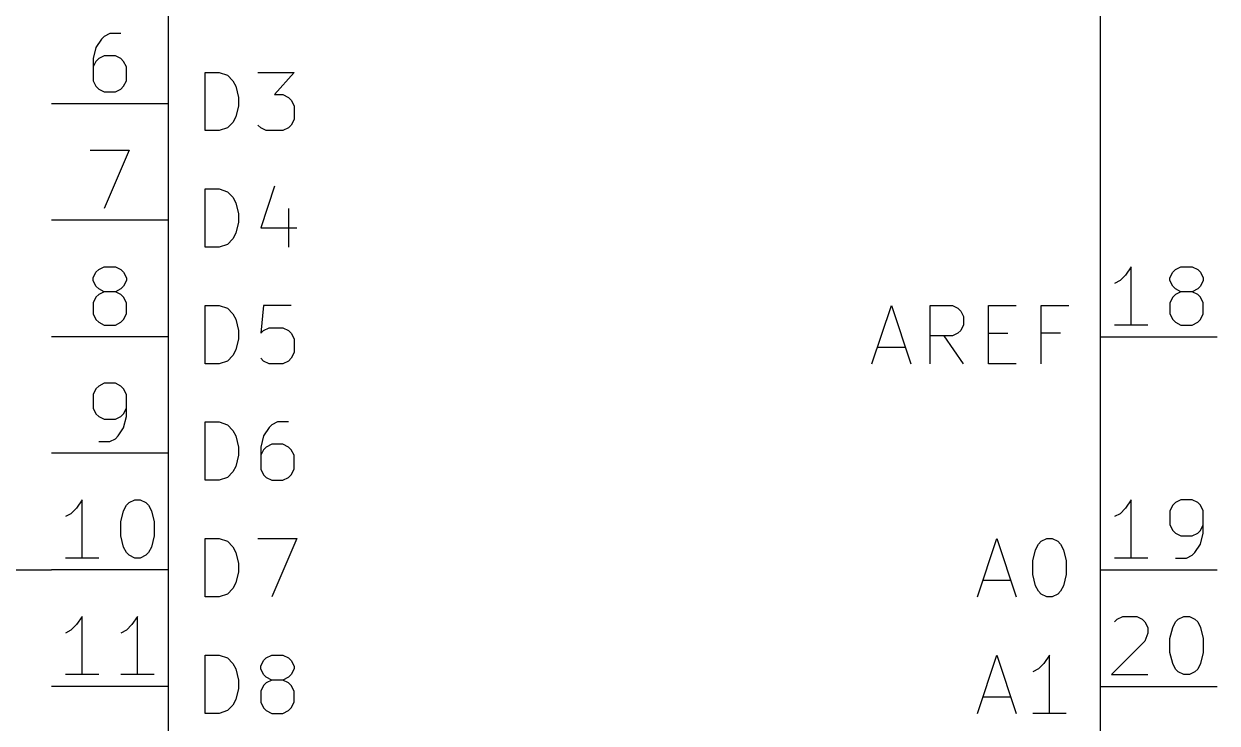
# Model space of a CAD drawing. Extents: x 1.98 to 6.72, y -5.17 to -0.82.
# Drawn here: x 5.376 to 6.4, y -3.982 to -3.382 of the extents above; entities that cross this region are included whole.
import ezdxf

# ---------------------------------------------------------------- set-up
doc = ezdxf.new("R2010")
doc.units = 0
doc.header["$MEASUREMENT"] = 0
for name, color, linetype in [('CYAN2', 4, 'CONTINUOUS'), ('GREEN3', 91, 'CONTINUOUS'), ('LYELLOW', 51, 'CONTINUOUS'), ('RED2', 1, 'CONTINUOUS'), ('RED3', 11, 'CONTINUOUS')]:
    doc.layers.add(name, color=color, linetype=linetype)

msp = doc.modelspace()

# ---------------------------------------------------------------- linework, layer by layer
at = {"layer": 'CYAN2', "linetype": 'CONTINUOUS'}
for p, q in [((5.5319, -3.4731), (5.5319, -3.4231)), ((5.5319, -3.4231), (5.5438, -3.4231)), ((5.5319, -3.4731), (5.5319, -3.4231)), ((5.5319, -3.4231), (5.5438, -3.4231)), ((5.5438, -3.4231), (5.5509, -3.4255)), ((5.5438, -3.4231), (5.5509, -3.4255)), ((5.5509, -3.4255), (5.5557, -3.4303)), ((5.5509, -3.4255), (5.5557, -3.4303)), ((5.5771, -3.4231), (5.6081, -3.4231)), ((5.5771, -3.4231), (5.6081, -3.4231)), ((5.6081, -3.4231), (5.5914, -3.4422)), ((5.6081, -3.4231), (5.5914, -3.4422)), ((5.5557, -3.4303), (5.5581, -3.435)), ((5.5557, -3.4303), (5.5581, -3.435)), ((5.5581, -3.435), (5.5605, -3.4446)), ((5.5581, -3.435), (5.5605, -3.4446)), ((5.5605, -3.4446), (5.5605, -3.4517)), ((5.5605, -3.4446), (5.5605, -3.4517)), ((5.5914, -3.4422), (5.5986, -3.4422)), ((5.5914, -3.4422), (5.5986, -3.4422)), ((5.5986, -3.4422), (5.6033, -3.4446)), ((5.5986, -3.4422), (5.6033, -3.4446)), ((5.6033, -3.4446), (5.6057, -3.4469)), ((5.6033, -3.4446), (5.6057, -3.4469)), ((5.6057, -3.4469), (5.6081, -3.4517)), ((5.6057, -3.4469), (5.6081, -3.4517)), ((5.5605, -3.4517), (5.5581, -3.4612)), ((5.5605, -3.4517), (5.5581, -3.4612)), ((5.6081, -3.4517), (5.6081, -3.4636)), ((5.6081, -3.4517), (5.6081, -3.4636)), ((5.5557, -3.466), (5.5509, -3.4708)), ((5.5557, -3.466), (5.5509, -3.4708)), ((5.5581, -3.4612), (5.5557, -3.466)), ((5.5581, -3.4612), (5.5557, -3.466)), ((5.5795, -3.4708), (5.5771, -3.4684)), ((5.5795, -3.4708), (5.5771, -3.4684)), ((5.6057, -3.4684), (5.6033, -3.4708)), ((5.6057, -3.4684), (5.6033, -3.4708)), ((5.6081, -3.4636), (5.6057, -3.4684)), ((5.6081, -3.4636), (5.6057, -3.4684)), ((5.5438, -3.4731), (5.5319, -3.4731)), ((5.5438, -3.4731), (5.5319, -3.4731)), ((5.5509, -3.4708), (5.5438, -3.4731)), ((5.5509, -3.4708), (5.5438, -3.4731)), ((5.5843, -3.4731), (5.5795, -3.4708)), ((5.5843, -3.4731), (5.5795, -3.4708)), ((5.5986, -3.4731), (5.5843, -3.4731)), ((5.5986, -3.4731), (5.5843, -3.4731)), ((5.6033, -3.4708), (5.5986, -3.4731)), ((5.6033, -3.4708), (5.5986, -3.4731)), ((5.5914, -3.5208), (5.5795, -3.5565)), ((5.5914, -3.5208), (5.5795, -3.5565)), ((5.5319, -3.5731), (5.5319, -3.5231)), ((5.5319, -3.5231), (5.5438, -3.5231)), ((5.5319, -3.5731), (5.5319, -3.5231)), ((5.5319, -3.5231), (5.5438, -3.5231)), ((5.5438, -3.5231), (5.5509, -3.5255)), ((5.5438, -3.5231), (5.5509, -3.5255)), ((5.5509, -3.5255), (5.5557, -3.5303)), ((5.5509, -3.5255), (5.5557, -3.5303)), ((5.5557, -3.5303), (5.5581, -3.535)), ((5.5557, -3.5303), (5.5581, -3.535)), ((5.5581, -3.535), (5.5605, -3.5446)), ((5.5581, -3.535), (5.5605, -3.5446)), ((5.6033, -3.5398), (5.6033, -3.5731)), ((5.6033, -3.5398), (5.6033, -3.5731)), ((5.5605, -3.5517), (5.5581, -3.5612)), ((5.5605, -3.5517), (5.5581, -3.5612)), ((5.5605, -3.5446), (5.5605, -3.5517)), ((5.5605, -3.5446), (5.5605, -3.5517)), ((5.5581, -3.5612), (5.5557, -3.566)), ((5.5581, -3.5612), (5.5557, -3.566)), ((5.5795, -3.5565), (5.6105, -3.5565)), ((5.5795, -3.5565), (5.6105, -3.5565)), ((5.5509, -3.5708), (5.5438, -3.5731)), ((5.5509, -3.5708), (5.5438, -3.5731)), ((5.5557, -3.566), (5.5509, -3.5708)), ((5.5557, -3.566), (5.5509, -3.5708)), ((5.5438, -3.5731), (5.5319, -3.5731)), ((5.5438, -3.5731), (5.5319, -3.5731)), ((5.5319, -3.6731), (5.5319, -3.6231)), ((5.5319, -3.6231), (5.5438, -3.6231)), ((5.5319, -3.6731), (5.5319, -3.6231)), ((5.5319, -3.6231), (5.5438, -3.6231)), ((5.5438, -3.6231), (5.5509, -3.6255)), ((5.5438, -3.6231), (5.5509, -3.6255)), ((5.5819, -3.6231), (5.5795, -3.6469)), ((5.5819, -3.6231), (5.5795, -3.6469)), ((5.6057, -3.6231), (5.5819, -3.6231)), ((5.6057, -3.6231), (5.5819, -3.6231)), ((6.1038, -3.6731), (6.1205, -3.6231)), ((6.1038, -3.6731), (6.1205, -3.6231)), ((6.1205, -3.6231), (6.1371, -3.6731)), ((6.1205, -3.6231), (6.1371, -3.6731)), ((6.1538, -3.6731), (6.1538, -3.6231)), ((6.1538, -3.6231), (6.1729, -3.6231)), ((6.1538, -3.6731), (6.1538, -3.6231)), ((6.1538, -3.6231), (6.1729, -3.6231)), ((6.1729, -3.6231), (6.1776, -3.6255)), ((6.1729, -3.6231), (6.1776, -3.6255)), ((6.2038, -3.6731), (6.2038, -3.6231)), ((6.2038, -3.6231), (6.2276, -3.6231)), ((6.2038, -3.6731), (6.2038, -3.6231)), ((6.2038, -3.6231), (6.2276, -3.6231)), ((6.249, -3.6731), (6.249, -3.6231)), ((6.249, -3.6231), (6.2729, -3.6231)), ((6.249, -3.6731), (6.249, -3.6231)), ((6.249, -3.6231), (6.2729, -3.6231)), ((5.5509, -3.6255), (5.5557, -3.6303)), ((5.5509, -3.6255), (5.5557, -3.6303)), ((5.5557, -3.6303), (5.5581, -3.635)), ((5.5557, -3.6303), (5.5581, -3.635)), ((6.1776, -3.6255), (6.18, -3.6279)), ((6.1776, -3.6255), (6.18, -3.6279)), ((6.18, -3.6279), (6.1824, -3.6327)), ((6.18, -3.6279), (6.1824, -3.6327)), ((6.1824, -3.6327), (6.1824, -3.6398)), ((6.1824, -3.6327), (6.1824, -3.6398)), ((5.5581, -3.635), (5.5605, -3.6446)), ((5.5581, -3.635), (5.5605, -3.6446)), ((5.5819, -3.6446), (5.5867, -3.6422)), ((5.5819, -3.6446), (5.5867, -3.6422)), ((5.5867, -3.6422), (5.5986, -3.6422)), ((5.5867, -3.6422), (5.5986, -3.6422)), ((5.5986, -3.6422), (5.6033, -3.6446)), ((5.5986, -3.6422), (5.6033, -3.6446)), ((6.1824, -3.6398), (6.18, -3.6446)), ((6.1824, -3.6398), (6.18, -3.6446)), ((5.5605, -3.6517), (5.5581, -3.6612)), ((5.5605, -3.6517), (5.5581, -3.6612)), ((5.5605, -3.6446), (5.5605, -3.6517)), ((5.5605, -3.6446), (5.5605, -3.6517)), ((5.5795, -3.6469), (5.5819, -3.6446)), ((5.5795, -3.6469), (5.5819, -3.6446)), ((5.6033, -3.6446), (5.6057, -3.6469)), ((5.6033, -3.6446), (5.6057, -3.6469)), ((5.6057, -3.6469), (5.6081, -3.6517)), ((5.6057, -3.6469), (5.6081, -3.6517)), ((5.6081, -3.6517), (5.6081, -3.6636)), ((5.6081, -3.6517), (5.6081, -3.6636)), ((6.1729, -3.6493), (6.1538, -3.6493)), ((6.1729, -3.6493), (6.1538, -3.6493)), ((6.1824, -3.6731), (6.1657, -3.6493)), ((6.1824, -3.6731), (6.1657, -3.6493)), ((6.1776, -3.6469), (6.1729, -3.6493)), ((6.1776, -3.6469), (6.1729, -3.6493)), ((6.18, -3.6446), (6.1776, -3.6469)), ((6.18, -3.6446), (6.1776, -3.6469)), ((6.2038, -3.6469), (6.2205, -3.6469)), ((6.2038, -3.6469), (6.2205, -3.6469)), ((6.2657, -3.6469), (6.249, -3.6469)), ((6.2657, -3.6469), (6.249, -3.6469)), ((5.5581, -3.6612), (5.5557, -3.666)), ((5.5581, -3.6612), (5.5557, -3.666)), ((5.6081, -3.6636), (5.6057, -3.6684)), ((5.6081, -3.6636), (5.6057, -3.6684)), ((6.1086, -3.6588), (6.1324, -3.6588)), ((6.1086, -3.6588), (6.1324, -3.6588)), ((5.5438, -3.6731), (5.5319, -3.6731)), ((5.5438, -3.6731), (5.5319, -3.6731)), ((5.5509, -3.6708), (5.5438, -3.6731)), ((5.5509, -3.6708), (5.5438, -3.6731)), ((5.5557, -3.666), (5.5509, -3.6708)), ((5.5557, -3.666), (5.5509, -3.6708)), ((5.5819, -3.6708), (5.5795, -3.6684)), ((5.5819, -3.6708), (5.5795, -3.6684)), ((5.5867, -3.6731), (5.5819, -3.6708)), ((5.5867, -3.6731), (5.5819, -3.6708)), ((5.5986, -3.6731), (5.5867, -3.6731)), ((5.5986, -3.6731), (5.5867, -3.6731)), ((5.6033, -3.6708), (5.5986, -3.6731)), ((5.6033, -3.6708), (5.5986, -3.6731)), ((5.6057, -3.6684), (5.6033, -3.6708)), ((5.6057, -3.6684), (5.6033, -3.6708)), ((6.2276, -3.6731), (6.2038, -3.6731)), ((6.2276, -3.6731), (6.2038, -3.6731)), ((5.5319, -3.7731), (5.5319, -3.7231)), ((5.5319, -3.7231), (5.5438, -3.7231)), ((5.5319, -3.7731), (5.5319, -3.7231)), ((5.5319, -3.7231), (5.5438, -3.7231)), ((5.5438, -3.7231), (5.5509, -3.7255)), ((5.5438, -3.7231), (5.5509, -3.7255)), ((5.5509, -3.7255), (5.5557, -3.7303)), ((5.5509, -3.7255), (5.5557, -3.7303)), ((5.589, -3.7255), (5.5867, -3.7279)), ((5.589, -3.7255), (5.5867, -3.7279)), ((5.5938, -3.7231), (5.589, -3.7255)), ((5.5938, -3.7231), (5.589, -3.7255)), ((5.6033, -3.7231), (5.5938, -3.7231)), ((5.6033, -3.7231), (5.5938, -3.7231)), ((5.5557, -3.7303), (5.5581, -3.735)), ((5.5557, -3.7303), (5.5581, -3.735)), ((5.5581, -3.735), (5.5605, -3.7446)), ((5.5581, -3.735), (5.5605, -3.7446)), ((5.5819, -3.735), (5.5795, -3.7446)), ((5.5819, -3.735), (5.5795, -3.7446)), ((5.5867, -3.7279), (5.5819, -3.735)), ((5.5867, -3.7279), (5.5819, -3.735)), ((5.5605, -3.7446), (5.5605, -3.7517)), ((5.5605, -3.7446), (5.5605, -3.7517)), ((5.5795, -3.7446), (5.5795, -3.7636)), ((5.5795, -3.7446), (5.5795, -3.7636)), ((5.5843, -3.7446), (5.5819, -3.7469)), ((5.5843, -3.7446), (5.5819, -3.7469)), ((5.589, -3.7422), (5.5843, -3.7446)), ((5.589, -3.7422), (5.5843, -3.7446)), ((5.5986, -3.7422), (5.589, -3.7422)), ((5.5986, -3.7422), (5.589, -3.7422)), ((5.6033, -3.7446), (5.5986, -3.7422)), ((5.6033, -3.7446), (5.5986, -3.7422)), ((5.6057, -3.7469), (5.6033, -3.7446)), ((5.6057, -3.7469), (5.6033, -3.7446)), ((5.5605, -3.7517), (5.5581, -3.7612)), ((5.5605, -3.7517), (5.5581, -3.7612)), ((5.5819, -3.7469), (5.5795, -3.7517)), ((5.5819, -3.7469), (5.5795, -3.7517)), ((5.6081, -3.7517), (5.6057, -3.7469)), ((5.6081, -3.7517), (5.6057, -3.7469)), ((5.6081, -3.7636), (5.6081, -3.7517)), ((5.6081, -3.7636), (5.6081, -3.7517)), ((5.5557, -3.766), (5.5509, -3.7708)), ((5.5557, -3.766), (5.5509, -3.7708)), ((5.5581, -3.7612), (5.5557, -3.766)), ((5.5581, -3.7612), (5.5557, -3.766)), ((5.5795, -3.7636), (5.5819, -3.7684)), ((5.5795, -3.7636), (5.5819, -3.7684)), ((5.6057, -3.7684), (5.6081, -3.7636)), ((5.6057, -3.7684), (5.6081, -3.7636)), ((5.5438, -3.7731), (5.5319, -3.7731)), ((5.5438, -3.7731), (5.5319, -3.7731)), ((5.5509, -3.7708), (5.5438, -3.7731)), ((5.5509, -3.7708), (5.5438, -3.7731)), ((5.5819, -3.7684), (5.5843, -3.7708)), ((5.5819, -3.7684), (5.5843, -3.7708)), ((5.5843, -3.7708), (5.589, -3.7731)), ((5.5843, -3.7708), (5.589, -3.7731)), ((5.589, -3.7731), (5.5986, -3.7731)), ((5.589, -3.7731), (5.5986, -3.7731)), ((5.5986, -3.7731), (5.6033, -3.7708)), ((5.5986, -3.7731), (5.6033, -3.7708)), ((5.6033, -3.7708), (5.6057, -3.7684)), ((5.6033, -3.7708), (5.6057, -3.7684)), ((5.5319, -3.8731), (5.5319, -3.8231)), ((5.5319, -3.8231), (5.5438, -3.8231)), ((5.5319, -3.8731), (5.5319, -3.8231)), ((5.5319, -3.8231), (5.5438, -3.8231)), ((5.5438, -3.8231), (5.5509, -3.8255)), ((5.5438, -3.8231), (5.5509, -3.8255)), ((5.5509, -3.8255), (5.5557, -3.8303)), ((5.5509, -3.8255), (5.5557, -3.8303)), ((5.5771, -3.8231), (5.6105, -3.8231)), ((5.5771, -3.8231), (5.6105, -3.8231)), ((5.6105, -3.8231), (5.589, -3.8731)), ((5.6105, -3.8231), (5.589, -3.8731)), ((6.1943, -3.8731), (6.2109, -3.8231)), ((6.1943, -3.8731), (6.2109, -3.8231)), ((6.2109, -3.8231), (6.2276, -3.8731)), ((6.2109, -3.8231), (6.2276, -3.8731)), ((6.2443, -3.8327), (6.2467, -3.8279)), ((6.2443, -3.8327), (6.2467, -3.8279)), ((6.2467, -3.8279), (6.249, -3.8255)), ((6.2467, -3.8279), (6.249, -3.8255)), ((6.249, -3.8255), (6.2538, -3.8231)), ((6.249, -3.8255), (6.2538, -3.8231)), ((6.2538, -3.8231), (6.2586, -3.8231)), ((6.2538, -3.8231), (6.2586, -3.8231)), ((6.2586, -3.8231), (6.2633, -3.8255)), ((6.2586, -3.8231), (6.2633, -3.8255)), ((6.2633, -3.8255), (6.2657, -3.8279)), ((6.2633, -3.8255), (6.2657, -3.8279)), ((6.2657, -3.8279), (6.2681, -3.8327)), ((6.2657, -3.8279), (6.2681, -3.8327)), ((5.5557, -3.8303), (5.5581, -3.835)), ((5.5557, -3.8303), (5.5581, -3.835)), ((5.5581, -3.835), (5.5605, -3.8446)), ((5.5581, -3.835), (5.5605, -3.8446)), ((6.2419, -3.8422), (6.2443, -3.8327)), ((6.2419, -3.8422), (6.2443, -3.8327)), ((6.2681, -3.8327), (6.2705, -3.8422)), ((6.2681, -3.8327), (6.2705, -3.8422)), ((5.5605, -3.8446), (5.5605, -3.8517)), ((5.5605, -3.8446), (5.5605, -3.8517)), ((6.2419, -3.8541), (6.2419, -3.8422)), ((6.2419, -3.8541), (6.2419, -3.8422)), ((6.2705, -3.8422), (6.2705, -3.8541)), ((6.2705, -3.8422), (6.2705, -3.8541)), ((5.5605, -3.8517), (5.5581, -3.8612)), ((5.5605, -3.8517), (5.5581, -3.8612)), ((6.199, -3.8588), (6.2229, -3.8588)), ((6.199, -3.8588), (6.2229, -3.8588)), ((6.2443, -3.8636), (6.2419, -3.8541)), ((6.2443, -3.8636), (6.2419, -3.8541)), ((6.2705, -3.8541), (6.2681, -3.8636)), ((6.2705, -3.8541), (6.2681, -3.8636)), ((5.5557, -3.866), (5.5509, -3.8708)), ((5.5557, -3.866), (5.5509, -3.8708)), ((5.5581, -3.8612), (5.5557, -3.866)), ((5.5581, -3.8612), (5.5557, -3.866)), ((6.2467, -3.8684), (6.2443, -3.8636)), ((6.2467, -3.8684), (6.2443, -3.8636)), ((6.249, -3.8708), (6.2467, -3.8684)), ((6.249, -3.8708), (6.2467, -3.8684)), ((6.2657, -3.8684), (6.2633, -3.8708)), ((6.2657, -3.8684), (6.2633, -3.8708)), ((6.2681, -3.8636), (6.2657, -3.8684)), ((6.2681, -3.8636), (6.2657, -3.8684)), ((5.5438, -3.8731), (5.5319, -3.8731)), ((5.5438, -3.8731), (5.5319, -3.8731)), ((5.5509, -3.8708), (5.5438, -3.8731)), ((5.5509, -3.8708), (5.5438, -3.8731)), ((6.2538, -3.8731), (6.249, -3.8708)), ((6.2538, -3.8731), (6.249, -3.8708)), ((6.2586, -3.8731), (6.2538, -3.8731)), ((6.2586, -3.8731), (6.2538, -3.8731)), ((6.2633, -3.8708), (6.2586, -3.8731)), ((6.2633, -3.8708), (6.2586, -3.8731)), ((5.5319, -3.9731), (5.5319, -3.9231)), ((5.5319, -3.9231), (5.5438, -3.9231)), ((5.5319, -3.9731), (5.5319, -3.9231)), ((5.5319, -3.9231), (5.5438, -3.9231)), ((5.5438, -3.9231), (5.5509, -3.9255)), ((5.5438, -3.9231), (5.5509, -3.9255)), ((5.5509, -3.9255), (5.5557, -3.9303)), ((5.5509, -3.9255), (5.5557, -3.9303)), ((5.5557, -3.9303), (5.5581, -3.935)), ((5.5557, -3.9303), (5.5581, -3.935)), ((5.5795, -3.9327), (5.5819, -3.9279)), ((5.5795, -3.9327), (5.5819, -3.9279)), ((5.5819, -3.9279), (5.5843, -3.9255)), ((5.5819, -3.9279), (5.5843, -3.9255)), ((5.5843, -3.9255), (5.589, -3.9231)), ((5.5843, -3.9255), (5.589, -3.9231)), ((5.589, -3.9231), (5.5986, -3.9231)), ((5.589, -3.9231), (5.5986, -3.9231)), ((5.5986, -3.9231), (5.6033, -3.9255)), ((5.5986, -3.9231), (5.6033, -3.9255)), ((5.6033, -3.9255), (5.6057, -3.9279)), ((5.6033, -3.9255), (5.6057, -3.9279)), ((5.6057, -3.9279), (5.6081, -3.9327)), ((5.6057, -3.9279), (5.6081, -3.9327)), ((6.1943, -3.9731), (6.2109, -3.9231)), ((6.1943, -3.9731), (6.2109, -3.9231)), ((6.2109, -3.9231), (6.2276, -3.9731)), ((6.2109, -3.9231), (6.2276, -3.9731)), ((6.2514, -3.9303), (6.2467, -3.935)), ((6.2514, -3.9303), (6.2467, -3.935)), ((6.2562, -3.9231), (6.2514, -3.9303)), ((6.2562, -3.9231), (6.2514, -3.9303)), ((6.2562, -3.9731), (6.2562, -3.9231)), ((6.2562, -3.9731), (6.2562, -3.9231)), ((5.5581, -3.935), (5.5605, -3.9446)), ((5.5581, -3.935), (5.5605, -3.9446)), ((5.5795, -3.935), (5.5795, -3.9327)), ((5.5795, -3.935), (5.5795, -3.9327)), ((5.5819, -3.9398), (5.5795, -3.935)), ((5.5819, -3.9398), (5.5795, -3.935)), ((5.5843, -3.9422), (5.5819, -3.9398)), ((5.5843, -3.9422), (5.5819, -3.9398)), ((5.6057, -3.9398), (5.6033, -3.9422)), ((5.6057, -3.9398), (5.6033, -3.9422)), ((5.6081, -3.935), (5.6057, -3.9398)), ((5.6081, -3.935), (5.6057, -3.9398)), ((5.6081, -3.9327), (5.6081, -3.935)), ((5.6081, -3.9327), (5.6081, -3.935)), ((6.2467, -3.935), (6.2419, -3.9374)), ((6.2467, -3.935), (6.2419, -3.9374)), ((5.5605, -3.9446), (5.5605, -3.9517)), ((5.5605, -3.9446), (5.5605, -3.9517)), ((5.5819, -3.9493), (5.5795, -3.9541)), ((5.5819, -3.9493), (5.5795, -3.9541)), ((5.5843, -3.9469), (5.5819, -3.9493)), ((5.5843, -3.9469), (5.5819, -3.9493)), ((5.589, -3.9446), (5.5843, -3.9422)), ((5.589, -3.9446), (5.5843, -3.9422)), ((5.589, -3.9446), (5.5843, -3.9469)), ((5.589, -3.9446), (5.5843, -3.9469)), ((5.5986, -3.9446), (5.589, -3.9446)), ((5.5986, -3.9446), (5.589, -3.9446)), ((5.6033, -3.9422), (5.5986, -3.9446)), ((5.6033, -3.9422), (5.5986, -3.9446)), ((5.6033, -3.9469), (5.5986, -3.9446)), ((5.6033, -3.9469), (5.5986, -3.9446)), ((5.6057, -3.9493), (5.6033, -3.9469)), ((5.6057, -3.9493), (5.6033, -3.9469)), ((5.6081, -3.9541), (5.6057, -3.9493)), ((5.6081, -3.9541), (5.6057, -3.9493)), ((5.5581, -3.9612), (5.5557, -3.966)), ((5.5581, -3.9612), (5.5557, -3.966)), ((5.5605, -3.9517), (5.5581, -3.9612)), ((5.5605, -3.9517), (5.5581, -3.9612)), ((5.5795, -3.9541), (5.5795, -3.9636)), ((5.5795, -3.9541), (5.5795, -3.9636)), ((5.6081, -3.9636), (5.6081, -3.9541)), ((5.6081, -3.9636), (5.6081, -3.9541)), ((6.199, -3.9588), (6.2229, -3.9588)), ((6.199, -3.9588), (6.2229, -3.9588)), ((5.5509, -3.9708), (5.5438, -3.9731)), ((5.5509, -3.9708), (5.5438, -3.9731)), ((5.5557, -3.966), (5.5509, -3.9708)), ((5.5557, -3.966), (5.5509, -3.9708)), ((5.5795, -3.9636), (5.5819, -3.9684)), ((5.5795, -3.9636), (5.5819, -3.9684)), ((5.5819, -3.9684), (5.5843, -3.9708)), ((5.5819, -3.9684), (5.5843, -3.9708)), ((5.5843, -3.9708), (5.589, -3.9731)), ((5.5843, -3.9708), (5.589, -3.9731)), ((5.5986, -3.9731), (5.6033, -3.9708)), ((5.5986, -3.9731), (5.6033, -3.9708)), ((5.6033, -3.9708), (5.6057, -3.9684)), ((5.6033, -3.9708), (5.6057, -3.9684)), ((5.6057, -3.9684), (5.6081, -3.9636)), ((5.6057, -3.9684), (5.6081, -3.9636)), ((5.5438, -3.9731), (5.5319, -3.9731)), ((5.5438, -3.9731), (5.5319, -3.9731)), ((5.589, -3.9731), (5.5986, -3.9731)), ((5.589, -3.9731), (5.5986, -3.9731)), ((6.2705, -3.9731), (6.2419, -3.9731)), ((6.2705, -3.9731), (6.2419, -3.9731))]:
    msp.add_line(p, q, dxfattribs=at)
at = {"layer": 'GREEN3', "linetype": 'CONTINUOUS'}
msp.add_line((4.65, -3.85), (5.4, -3.85), dxfattribs=at)
at = {"layer": 'LYELLOW', "linetype": 'CONTINUOUS'}
for p, q in [((5.5, -2.95), (5.5, -4.75)), ((6.3, -4.75), (6.3, -2.95))]:
    msp.add_line(p, q, dxfattribs=at)
at = {"layer": 'RED2', "linetype": 'CONTINUOUS'}
for p, q in [((5.5, -2.95), (5.5, -4.75)), ((6.3, -4.75), (6.3, -2.95)), ((5.5, -3.45), (5.4, -3.45)), ((5.5, -3.45), (5.4, -3.45)), ((5.5, -3.55), (5.4, -3.55)), ((5.5, -3.55), (5.4, -3.55)), ((5.5, -3.65), (5.4, -3.65)), ((5.5, -3.65), (5.4, -3.65)), ((6.3, -3.65), (6.4, -3.65)), ((6.3, -3.65), (6.4, -3.65)), ((5.5, -3.75), (5.4, -3.75)), ((5.5, -3.75), (5.4, -3.75)), ((5.5, -3.85), (5.4, -3.85)), ((5.5, -3.85), (5.4, -3.85)), ((6.3, -3.85), (6.4, -3.85)), ((6.3, -3.85), (6.4, -3.85)), ((5.5, -3.95), (5.4, -3.95)), ((5.5, -3.95), (5.4, -3.95)), ((6.3, -3.95), (6.4, -3.95)), ((6.3, -3.95), (6.4, -3.95))]:
    msp.add_line(p, q, dxfattribs=at)
at = {"layer": 'RED3', "linetype": 'CONTINUOUS'}
for p, q in [((5.4429, -3.3946), (5.4381, -3.4018)), ((5.4429, -3.3946), (5.4381, -3.4018)), ((5.4452, -3.3923), (5.4429, -3.3946)), ((5.4452, -3.3923), (5.4429, -3.3946)), ((5.45, -3.3899), (5.4452, -3.3923)), ((5.45, -3.3899), (5.4452, -3.3923)), ((5.4595, -3.3899), (5.45, -3.3899)), ((5.4595, -3.3899), (5.45, -3.3899)), ((5.4381, -3.4018), (5.4357, -3.4113)), ((5.4381, -3.4018), (5.4357, -3.4113)), ((5.4357, -3.4113), (5.4357, -3.4304)), ((5.4357, -3.4113), (5.4357, -3.4304)), ((5.4381, -3.4137), (5.4357, -3.4184)), ((5.4381, -3.4137), (5.4357, -3.4184)), ((5.4405, -3.4113), (5.4381, -3.4137)), ((5.4405, -3.4113), (5.4381, -3.4137)), ((5.4452, -3.4089), (5.4405, -3.4113)), ((5.4452, -3.4089), (5.4405, -3.4113)), ((5.4548, -3.4089), (5.4452, -3.4089)), ((5.4548, -3.4089), (5.4452, -3.4089)), ((5.4595, -3.4113), (5.4548, -3.4089)), ((5.4595, -3.4113), (5.4548, -3.4089)), ((5.4619, -3.4137), (5.4595, -3.4113)), ((5.4619, -3.4137), (5.4595, -3.4113)), ((5.4643, -3.4184), (5.4619, -3.4137)), ((5.4643, -3.4184), (5.4619, -3.4137)), ((5.4643, -3.4304), (5.4643, -3.4184)), ((5.4643, -3.4304), (5.4643, -3.4184)), ((5.4357, -3.4304), (5.4381, -3.4351)), ((5.4357, -3.4304), (5.4381, -3.4351)), ((5.4381, -3.4351), (5.4405, -3.4375)), ((5.4381, -3.4351), (5.4405, -3.4375)), ((5.4405, -3.4375), (5.4452, -3.4399)), ((5.4405, -3.4375), (5.4452, -3.4399)), ((5.4548, -3.4399), (5.4595, -3.4375)), ((5.4548, -3.4399), (5.4595, -3.4375)), ((5.4595, -3.4375), (5.4619, -3.4351)), ((5.4595, -3.4375), (5.4619, -3.4351)), ((5.4619, -3.4351), (5.4643, -3.4304)), ((5.4619, -3.4351), (5.4643, -3.4304)), ((5.4452, -3.4399), (5.4548, -3.4399)), ((5.4452, -3.4399), (5.4548, -3.4399)), ((5.4333, -3.4899), (5.4667, -3.4899)), ((5.4333, -3.4899), (5.4667, -3.4899)), ((5.4667, -3.4899), (5.4452, -3.5399)), ((5.4667, -3.4899), (5.4452, -3.5399)), ((5.4381, -3.5946), (5.4405, -3.5923)), ((5.4381, -3.5946), (5.4405, -3.5923)), ((5.4405, -3.5923), (5.4452, -3.5899)), ((5.4405, -3.5923), (5.4452, -3.5899)), ((5.4452, -3.5899), (5.4548, -3.5899)), ((5.4452, -3.5899), (5.4548, -3.5899)), ((5.4548, -3.5899), (5.4595, -3.5923)), ((5.4548, -3.5899), (5.4595, -3.5923)), ((5.4595, -3.5923), (5.4619, -3.5946)), ((5.4595, -3.5923), (5.4619, -3.5946)), ((6.3262, -3.5899), (6.3214, -3.597)), ((6.3262, -3.5899), (6.3214, -3.597)), ((6.3262, -3.6399), (6.3262, -3.5899)), ((6.3262, -3.6399), (6.3262, -3.5899)), ((6.3619, -3.5946), (6.3643, -3.5923)), ((6.3619, -3.5946), (6.3643, -3.5923)), ((6.3643, -3.5923), (6.369, -3.5899)), ((6.3643, -3.5923), (6.369, -3.5899)), ((6.369, -3.5899), (6.3786, -3.5899)), ((6.369, -3.5899), (6.3786, -3.5899)), ((6.3786, -3.5899), (6.3833, -3.5923)), ((6.3786, -3.5899), (6.3833, -3.5923)), ((6.3833, -3.5923), (6.3857, -3.5946)), ((6.3833, -3.5923), (6.3857, -3.5946)), ((5.4357, -3.5994), (5.4381, -3.5946)), ((5.4357, -3.5994), (5.4381, -3.5946)), ((5.4357, -3.6018), (5.4357, -3.5994)), ((5.4357, -3.6018), (5.4357, -3.5994)), ((5.4381, -3.6065), (5.4357, -3.6018)), ((5.4381, -3.6065), (5.4357, -3.6018)), ((5.4619, -3.5946), (5.4643, -3.5994)), ((5.4619, -3.5946), (5.4643, -3.5994)), ((5.4643, -3.6018), (5.4619, -3.6065)), ((5.4643, -3.6018), (5.4619, -3.6065)), ((5.4643, -3.5994), (5.4643, -3.6018)), ((5.4643, -3.5994), (5.4643, -3.6018)), ((6.3167, -3.6018), (6.3119, -3.6042)), ((6.3167, -3.6018), (6.3119, -3.6042)), ((6.3214, -3.597), (6.3167, -3.6018)), ((6.3214, -3.597), (6.3167, -3.6018)), ((6.3595, -3.5994), (6.3619, -3.5946)), ((6.3595, -3.5994), (6.3619, -3.5946)), ((6.3595, -3.6018), (6.3595, -3.5994)), ((6.3595, -3.6018), (6.3595, -3.5994)), ((6.3619, -3.6065), (6.3595, -3.6018)), ((6.3619, -3.6065), (6.3595, -3.6018)), ((6.3857, -3.5946), (6.3881, -3.5994)), ((6.3857, -3.5946), (6.3881, -3.5994)), ((6.3881, -3.6018), (6.3857, -3.6065)), ((6.3881, -3.6018), (6.3857, -3.6065)), ((6.3881, -3.5994), (6.3881, -3.6018)), ((6.3881, -3.5994), (6.3881, -3.6018)), ((5.4405, -3.6089), (5.4381, -3.6065)), ((5.4405, -3.6089), (5.4381, -3.6065)), ((5.4452, -3.6113), (5.4405, -3.6089)), ((5.4452, -3.6113), (5.4405, -3.6089)), ((5.4452, -3.6113), (5.4405, -3.6137)), ((5.4452, -3.6113), (5.4405, -3.6137)), ((5.4548, -3.6113), (5.4452, -3.6113)), ((5.4548, -3.6113), (5.4452, -3.6113)), ((5.4595, -3.6089), (5.4548, -3.6113)), ((5.4595, -3.6089), (5.4548, -3.6113)), ((5.4595, -3.6137), (5.4548, -3.6113)), ((5.4595, -3.6137), (5.4548, -3.6113)), ((5.4619, -3.6065), (5.4595, -3.6089)), ((5.4619, -3.6065), (5.4595, -3.6089)), ((6.3643, -3.6089), (6.3619, -3.6065)), ((6.3643, -3.6089), (6.3619, -3.6065)), ((6.369, -3.6113), (6.3643, -3.6089)), ((6.369, -3.6113), (6.3643, -3.6089)), ((6.369, -3.6113), (6.3643, -3.6137)), ((6.369, -3.6113), (6.3643, -3.6137)), ((6.3786, -3.6113), (6.369, -3.6113)), ((6.3786, -3.6113), (6.369, -3.6113)), ((6.3833, -3.6089), (6.3786, -3.6113)), ((6.3833, -3.6089), (6.3786, -3.6113)), ((6.3833, -3.6137), (6.3786, -3.6113)), ((6.3833, -3.6137), (6.3786, -3.6113)), ((6.3857, -3.6065), (6.3833, -3.6089)), ((6.3857, -3.6065), (6.3833, -3.6089)), ((5.4381, -3.6161), (5.4357, -3.6208)), ((5.4381, -3.6161), (5.4357, -3.6208)), ((5.4357, -3.6208), (5.4357, -3.6304)), ((5.4357, -3.6208), (5.4357, -3.6304)), ((5.4405, -3.6137), (5.4381, -3.6161)), ((5.4405, -3.6137), (5.4381, -3.6161)), ((5.4619, -3.6161), (5.4595, -3.6137)), ((5.4619, -3.6161), (5.4595, -3.6137)), ((5.4643, -3.6208), (5.4619, -3.6161)), ((5.4643, -3.6208), (5.4619, -3.6161)), ((5.4643, -3.6304), (5.4643, -3.6208)), ((5.4643, -3.6304), (5.4643, -3.6208)), ((6.3619, -3.6161), (6.3595, -3.6208)), ((6.3619, -3.6161), (6.3595, -3.6208)), ((6.3595, -3.6208), (6.3595, -3.6304)), ((6.3595, -3.6208), (6.3595, -3.6304)), ((6.3643, -3.6137), (6.3619, -3.6161)), ((6.3643, -3.6137), (6.3619, -3.6161)), ((6.3857, -3.6161), (6.3833, -3.6137)), ((6.3857, -3.6161), (6.3833, -3.6137)), ((6.3881, -3.6208), (6.3857, -3.6161)), ((6.3881, -3.6208), (6.3857, -3.6161)), ((6.3881, -3.6304), (6.3881, -3.6208)), ((6.3881, -3.6304), (6.3881, -3.6208)), ((5.4357, -3.6304), (5.4381, -3.6351)), ((5.4357, -3.6304), (5.4381, -3.6351)), ((5.4619, -3.6351), (5.4643, -3.6304)), ((5.4619, -3.6351), (5.4643, -3.6304)), ((6.3595, -3.6304), (6.3619, -3.6351)), ((6.3595, -3.6304), (6.3619, -3.6351)), ((6.3857, -3.6351), (6.3881, -3.6304)), ((6.3857, -3.6351), (6.3881, -3.6304)), ((5.4381, -3.6351), (5.4405, -3.6375)), ((5.4381, -3.6351), (5.4405, -3.6375)), ((5.4405, -3.6375), (5.4452, -3.6399)), ((5.4405, -3.6375), (5.4452, -3.6399)), ((5.4452, -3.6399), (5.4548, -3.6399)), ((5.4452, -3.6399), (5.4548, -3.6399)), ((5.4548, -3.6399), (5.4595, -3.6375)), ((5.4548, -3.6399), (5.4595, -3.6375)), ((5.4595, -3.6375), (5.4619, -3.6351)), ((5.4595, -3.6375), (5.4619, -3.6351)), ((6.3405, -3.6399), (6.3119, -3.6399)), ((6.3405, -3.6399), (6.3119, -3.6399)), ((6.3619, -3.6351), (6.3643, -3.6375)), ((6.3619, -3.6351), (6.3643, -3.6375)), ((6.3643, -3.6375), (6.369, -3.6399)), ((6.3643, -3.6375), (6.369, -3.6399)), ((6.369, -3.6399), (6.3786, -3.6399)), ((6.369, -3.6399), (6.3786, -3.6399)), ((6.3786, -3.6399), (6.3833, -3.6375)), ((6.3786, -3.6399), (6.3833, -3.6375)), ((6.3833, -3.6375), (6.3857, -3.6351)), ((6.3833, -3.6375), (6.3857, -3.6351)), ((5.4381, -3.6946), (5.4357, -3.6994)), ((5.4381, -3.6946), (5.4357, -3.6994)), ((5.4405, -3.6923), (5.4381, -3.6946)), ((5.4405, -3.6923), (5.4381, -3.6946)), ((5.4452, -3.6899), (5.4405, -3.6923)), ((5.4452, -3.6899), (5.4405, -3.6923)), ((5.4548, -3.6899), (5.4452, -3.6899)), ((5.4548, -3.6899), (5.4452, -3.6899)), ((5.4595, -3.6923), (5.4548, -3.6899)), ((5.4595, -3.6923), (5.4548, -3.6899)), ((5.4619, -3.6946), (5.4595, -3.6923)), ((5.4619, -3.6946), (5.4595, -3.6923)), ((5.4643, -3.6994), (5.4619, -3.6946)), ((5.4643, -3.6994), (5.4619, -3.6946)), ((5.4357, -3.6994), (5.4357, -3.7113)), ((5.4357, -3.6994), (5.4357, -3.7113)), ((5.4643, -3.7184), (5.4643, -3.6994)), ((5.4643, -3.7184), (5.4643, -3.6994)), ((5.4357, -3.7113), (5.4381, -3.7161)), ((5.4357, -3.7113), (5.4381, -3.7161)), ((5.4619, -3.7161), (5.4643, -3.7113)), ((5.4619, -3.7161), (5.4643, -3.7113)), ((5.4381, -3.7161), (5.4405, -3.7184)), ((5.4381, -3.7161), (5.4405, -3.7184)), ((5.4405, -3.7184), (5.4452, -3.7208)), ((5.4405, -3.7184), (5.4452, -3.7208)), ((5.4452, -3.7208), (5.4548, -3.7208)), ((5.4452, -3.7208), (5.4548, -3.7208)), ((5.4548, -3.7208), (5.4595, -3.7184)), ((5.4548, -3.7208), (5.4595, -3.7184)), ((5.4595, -3.7184), (5.4619, -3.7161)), ((5.4595, -3.7184), (5.4619, -3.7161)), ((5.4619, -3.728), (5.4643, -3.7184)), ((5.4619, -3.728), (5.4643, -3.7184)), ((5.4548, -3.7375), (5.4571, -3.7351)), ((5.4548, -3.7375), (5.4571, -3.7351)), ((5.4571, -3.7351), (5.4619, -3.728)), ((5.4571, -3.7351), (5.4619, -3.728)), ((5.4405, -3.7399), (5.45, -3.7399)), ((5.4405, -3.7399), (5.45, -3.7399)), ((5.45, -3.7399), (5.4548, -3.7375)), ((5.45, -3.7399), (5.4548, -3.7375)), ((5.4214, -3.797), (5.4167, -3.8018)), ((5.4214, -3.797), (5.4167, -3.8018)), ((5.4262, -3.7899), (5.4214, -3.797)), ((5.4262, -3.7899), (5.4214, -3.797)), ((5.4262, -3.8399), (5.4262, -3.7899)), ((5.4262, -3.8399), (5.4262, -3.7899)), ((5.4619, -3.7994), (5.4643, -3.7946)), ((5.4619, -3.7994), (5.4643, -3.7946)), ((5.4643, -3.7946), (5.4667, -3.7923)), ((5.4643, -3.7946), (5.4667, -3.7923)), ((5.4667, -3.7923), (5.4714, -3.7899)), ((5.4667, -3.7923), (5.4714, -3.7899)), ((5.4714, -3.7899), (5.4762, -3.7899)), ((5.4714, -3.7899), (5.4762, -3.7899)), ((5.4762, -3.7899), (5.4809, -3.7923)), ((5.4762, -3.7899), (5.4809, -3.7923)), ((5.4809, -3.7923), (5.4833, -3.7946)), ((5.4809, -3.7923), (5.4833, -3.7946)), ((5.4833, -3.7946), (5.4857, -3.7994)), ((5.4833, -3.7946), (5.4857, -3.7994)), ((6.3214, -3.797), (6.3167, -3.8018)), ((6.3214, -3.797), (6.3167, -3.8018)), ((6.3262, -3.7899), (6.3214, -3.797)), ((6.3262, -3.7899), (6.3214, -3.797)), ((6.3262, -3.8399), (6.3262, -3.7899)), ((6.3262, -3.8399), (6.3262, -3.7899)), ((6.3619, -3.7946), (6.3595, -3.7994)), ((6.3619, -3.7946), (6.3595, -3.7994)), ((6.3643, -3.7923), (6.3619, -3.7946)), ((6.3643, -3.7923), (6.3619, -3.7946)), ((6.369, -3.7899), (6.3643, -3.7923)), ((6.369, -3.7899), (6.3643, -3.7923)), ((6.3786, -3.7899), (6.369, -3.7899)), ((6.3786, -3.7899), (6.369, -3.7899)), ((6.3833, -3.7923), (6.3786, -3.7899)), ((6.3833, -3.7923), (6.3786, -3.7899)), ((6.3857, -3.7946), (6.3833, -3.7923)), ((6.3857, -3.7946), (6.3833, -3.7923)), ((6.3881, -3.7994), (6.3857, -3.7946)), ((6.3881, -3.7994), (6.3857, -3.7946)), ((5.4167, -3.8018), (5.4119, -3.8042)), ((5.4167, -3.8018), (5.4119, -3.8042)), ((5.4595, -3.8089), (5.4619, -3.7994)), ((5.4595, -3.8089), (5.4619, -3.7994)), ((5.4857, -3.7994), (5.4881, -3.8089)), ((5.4857, -3.7994), (5.4881, -3.8089)), ((6.3167, -3.8018), (6.3119, -3.8042)), ((6.3167, -3.8018), (6.3119, -3.8042)), ((6.3595, -3.7994), (6.3595, -3.8113)), ((6.3595, -3.7994), (6.3595, -3.8113)), ((6.3881, -3.8184), (6.3881, -3.7994)), ((6.3881, -3.8184), (6.3881, -3.7994)), ((5.4595, -3.8208), (5.4595, -3.8089)), ((5.4595, -3.8208), (5.4595, -3.8089)), ((5.4881, -3.8089), (5.4881, -3.8208)), ((5.4881, -3.8089), (5.4881, -3.8208)), ((6.3595, -3.8113), (6.3619, -3.8161)), ((6.3595, -3.8113), (6.3619, -3.8161)), ((6.3619, -3.8161), (6.3643, -3.8184)), ((6.3619, -3.8161), (6.3643, -3.8184)), ((6.3833, -3.8184), (6.3857, -3.8161)), ((6.3833, -3.8184), (6.3857, -3.8161)), ((6.3857, -3.8161), (6.3881, -3.8113)), ((6.3857, -3.8161), (6.3881, -3.8113)), ((5.4619, -3.8304), (5.4595, -3.8208)), ((5.4619, -3.8304), (5.4595, -3.8208)), ((5.4881, -3.8208), (5.4857, -3.8304)), ((5.4881, -3.8208), (5.4857, -3.8304)), ((6.3643, -3.8184), (6.369, -3.8208)), ((6.3643, -3.8184), (6.369, -3.8208)), ((6.369, -3.8208), (6.3786, -3.8208)), ((6.369, -3.8208), (6.3786, -3.8208)), ((6.3786, -3.8208), (6.3833, -3.8184)), ((6.3786, -3.8208), (6.3833, -3.8184)), ((6.3809, -3.8351), (6.3857, -3.828)), ((6.3809, -3.8351), (6.3857, -3.828)), ((6.3857, -3.828), (6.3881, -3.8184)), ((6.3857, -3.828), (6.3881, -3.8184)), ((5.4643, -3.8351), (5.4619, -3.8304)), ((5.4643, -3.8351), (5.4619, -3.8304)), ((5.4667, -3.8375), (5.4643, -3.8351)), ((5.4667, -3.8375), (5.4643, -3.8351)), ((5.4714, -3.8399), (5.4667, -3.8375)), ((5.4714, -3.8399), (5.4667, -3.8375)), ((5.4809, -3.8375), (5.4762, -3.8399)), ((5.4809, -3.8375), (5.4762, -3.8399)), ((5.4833, -3.8351), (5.4809, -3.8375)), ((5.4833, -3.8351), (5.4809, -3.8375)), ((5.4857, -3.8304), (5.4833, -3.8351)), ((5.4857, -3.8304), (5.4833, -3.8351)), ((6.3738, -3.8399), (6.3786, -3.8375)), ((6.3738, -3.8399), (6.3786, -3.8375)), ((6.3786, -3.8375), (6.3809, -3.8351)), ((6.3786, -3.8375), (6.3809, -3.8351)), ((5.4405, -3.8399), (5.4119, -3.8399)), ((5.4405, -3.8399), (5.4119, -3.8399)), ((5.4762, -3.8399), (5.4714, -3.8399)), ((5.4762, -3.8399), (5.4714, -3.8399)), ((6.3405, -3.8399), (6.3119, -3.8399)), ((6.3405, -3.8399), (6.3119, -3.8399)), ((6.3643, -3.8399), (6.3738, -3.8399)), ((6.3643, -3.8399), (6.3738, -3.8399)), ((5.4262, -3.8899), (5.4214, -3.897)), ((5.4262, -3.8899), (5.4214, -3.897)), ((5.4262, -3.9399), (5.4262, -3.8899)), ((5.4262, -3.9399), (5.4262, -3.8899)), ((5.4738, -3.8899), (5.469, -3.897)), ((5.4738, -3.8899), (5.469, -3.897)), ((5.4738, -3.9399), (5.4738, -3.8899)), ((5.4738, -3.9399), (5.4738, -3.8899)), ((6.3143, -3.8923), (6.319, -3.8899)), ((6.3143, -3.8923), (6.319, -3.8899)), ((6.319, -3.8899), (6.331, -3.8899)), ((6.319, -3.8899), (6.331, -3.8899)), ((6.331, -3.8899), (6.3357, -3.8923)), ((6.331, -3.8899), (6.3357, -3.8923)), ((6.3667, -3.8923), (6.3714, -3.8899)), ((6.3667, -3.8923), (6.3714, -3.8899)), ((6.3714, -3.8899), (6.3762, -3.8899)), ((6.3714, -3.8899), (6.3762, -3.8899)), ((6.3762, -3.8899), (6.3809, -3.8923)), ((6.3762, -3.8899), (6.3809, -3.8923)), ((5.4214, -3.897), (5.4167, -3.9018)), ((5.4214, -3.897), (5.4167, -3.9018)), ((5.469, -3.897), (5.4643, -3.9018)), ((5.469, -3.897), (5.4643, -3.9018)), ((6.3119, -3.8946), (6.3143, -3.8923)), ((6.3119, -3.8946), (6.3143, -3.8923)), ((6.3357, -3.8923), (6.3381, -3.8946)), ((6.3357, -3.8923), (6.3381, -3.8946)), ((6.3381, -3.8946), (6.3405, -3.8994)), ((6.3381, -3.8946), (6.3405, -3.8994)), ((6.3405, -3.8994), (6.3405, -3.9042)), ((6.3405, -3.8994), (6.3405, -3.9042)), ((6.3595, -3.9089), (6.3619, -3.8994)), ((6.3595, -3.9089), (6.3619, -3.8994)), ((6.3619, -3.8994), (6.3643, -3.8946)), ((6.3619, -3.8994), (6.3643, -3.8946)), ((6.3643, -3.8946), (6.3667, -3.8923)), ((6.3643, -3.8946), (6.3667, -3.8923)), ((6.3809, -3.8923), (6.3833, -3.8946)), ((6.3809, -3.8923), (6.3833, -3.8946)), ((6.3833, -3.8946), (6.3857, -3.8994)), ((6.3833, -3.8946), (6.3857, -3.8994)), ((6.3857, -3.8994), (6.3881, -3.9089)), ((6.3857, -3.8994), (6.3881, -3.9089)), ((5.4167, -3.9018), (5.4119, -3.9042)), ((5.4167, -3.9018), (5.4119, -3.9042)), ((5.4643, -3.9018), (5.4595, -3.9042)), ((5.4643, -3.9018), (5.4595, -3.9042)), ((6.3405, -3.9042), (6.3381, -3.9113)), ((6.3405, -3.9042), (6.3381, -3.9113)), ((6.3595, -3.9208), (6.3595, -3.9089)), ((6.3595, -3.9208), (6.3595, -3.9089)), ((6.3881, -3.9089), (6.3881, -3.9208)), ((6.3881, -3.9089), (6.3881, -3.9208)), ((6.3381, -3.9113), (6.3095, -3.9399)), ((6.3381, -3.9113), (6.3095, -3.9399)), ((6.3619, -3.9304), (6.3595, -3.9208)), ((6.3619, -3.9304), (6.3595, -3.9208)), ((6.3643, -3.9351), (6.3619, -3.9304)), ((6.3643, -3.9351), (6.3619, -3.9304)), ((6.3857, -3.9304), (6.3833, -3.9351)), ((6.3857, -3.9304), (6.3833, -3.9351)), ((6.3881, -3.9208), (6.3857, -3.9304)), ((6.3881, -3.9208), (6.3857, -3.9304)), ((5.4405, -3.9399), (5.4119, -3.9399)), ((5.4405, -3.9399), (5.4119, -3.9399)), ((5.4881, -3.9399), (5.4595, -3.9399)), ((5.4881, -3.9399), (5.4595, -3.9399)), ((6.3095, -3.9399), (6.3405, -3.9399)), ((6.3095, -3.9399), (6.3405, -3.9399)), ((6.3667, -3.9375), (6.3643, -3.9351)), ((6.3667, -3.9375), (6.3643, -3.9351)), ((6.3714, -3.9399), (6.3667, -3.9375)), ((6.3714, -3.9399), (6.3667, -3.9375)), ((6.3762, -3.9399), (6.3714, -3.9399)), ((6.3762, -3.9399), (6.3714, -3.9399)), ((6.3809, -3.9375), (6.3762, -3.9399)), ((6.3809, -3.9375), (6.3762, -3.9399)), ((6.3833, -3.9351), (6.3809, -3.9375)), ((6.3833, -3.9351), (6.3809, -3.9375))]:
    msp.add_line(p, q, dxfattribs=at)

doc.saveas('drawing.dxf')
